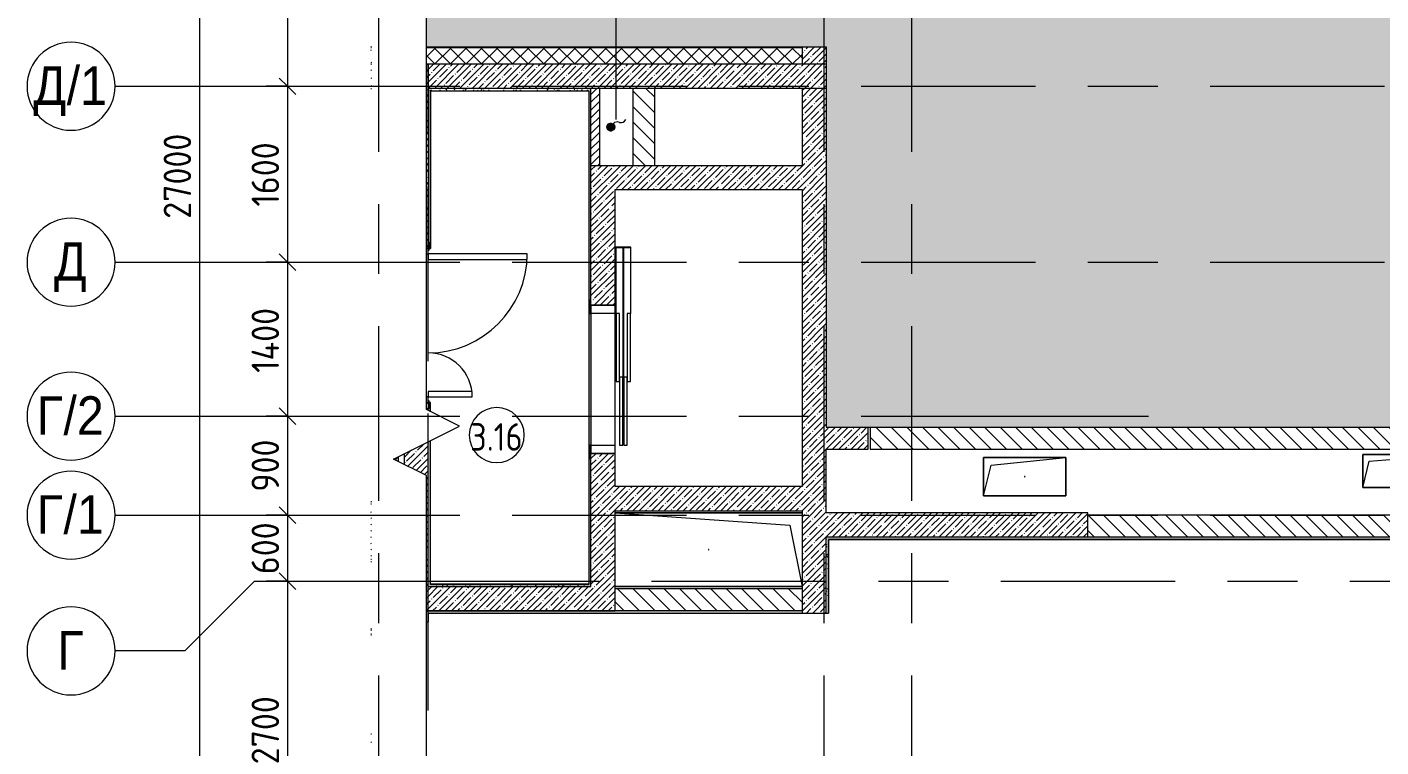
# Model space of a CAD drawing. Header units: millimetres. Extents: x 35111 to 235598, y -8553 to 29000.
# Drawn here: x 35111 to 47425, y 8992 to 15538 of the extents above; entities that cross this region are included whole.
import ezdxf

# ---------------------------------------------------------------- set-up
doc = ezdxf.new("R2010")
doc.units = ezdxf.units.MM
doc.linetypes.add('Осевая', pattern=[3175, 635, -476.25, 1587.5, -476.25])
for name, color, linetype, lineweight in [('A-ANNO-DIMS', 7, 'Continuous', 9), ('A-ANNO-DIMS-100', 7, 'Continuous', 9), ('A-AREA-IDEN', 7, 'Continuous', 9), ('A-DETL', 7, 'Continuous', 9), ('A-DETL-GENF', 7, 'Continuous', 9), ('A-DOOR', 7, 'Continuous', 9), ('A-DOOR-1', 7, 'Continuous', 13), ('A-DOOR-FRAM', 7, 'Continuous', 13), ('A-GENM', 7, 'Continuous', 9), ('A-WALL', 7, 'Continuous', 9), ('E-ELEC-FIXT-IDEN', 7, 'Continuous', 9), ('I-WALL', 7, 'Continuous', 9), ('S-COLS', 7, 'Continuous', 9), ('Оси', 7, 'Continuous', 9), ('Оси-1', 7, 'Continuous', 20), ('Оси-2', 7, 'Осевая', 9), ('Электрические приборы', 7, 'Continuous', 9)]:
    doc.layers.add(name, color=color, linetype=linetype, lineweight=lineweight)
for name, color, linetype, lineweight, true_color in [('A-DETL-GENF-1', 7, 'Continuous', 9, 0xd4d4d4), ('A-WALL-1', 7, 'Continuous', 9, 0x3c3c3c), ('A-WALL-FNSH-1', 7, 'Continuous', 9, 0x3c3c3c)]:
    doc.layers.add(name, color=color, linetype=linetype, lineweight=lineweight, true_color=true_color)
doc.styles.add('Arial', font='arial.ttf', dxfattribs={"width": 0.9, "height": 350})
doc.styles.add('GOST Common', font='GOST_Common.ttf', dxfattribs={"width": 0.9, "height": 250})
doc.styles.add('ISOCPEUR', font='isocpeur.ttf', dxfattribs={"width": 0.9, "height": 250})
doc.dimstyles.new('ISO-2_5_0_9К_БОЛЬШОЙ', dxfattribs={"dimscale": 304.8, "dimtxt": 248.995294, "dimasz": 0.492126, "dimexe": 0.393701, "dimexo": 0.984252, "dimgap": 0, "dimtad": 1, "dimdec": 0, "dimrnd": 10, "dimzin": 0, "dimdsep": 46, "dimtxsty": 'ISOCPEUR', "dimblk1": 'OBLIQUE', "dimblk2": 'OBLIQUE', "dimsah": 1, "dimcen": 0.09, "dimdle": 0.393701, "dimazin": 0, "dimtfac": 1, "dimtdec": 4, "dimtix": 1, "dimtmove": 0, "dimatfit": 3, "dimfxl": 1, "dimtvp": 1, "dimtolj": 1, "dimtzin": 0, "dimarcsym": 2})
doc.dimstyles.new('ISO-2_5_0_9К_БОЛЬШОЙ_1', dxfattribs={"dimscale": 304.8, "dimtxt": 248.995294, "dimasz": 0.492126, "dimexe": 0.393701, "dimexo": 0.984252, "dimgap": 0, "dimtad": 1, "dimdec": 0, "dimrnd": 10, "dimzin": 0, "dimdsep": 46, "dimtxsty": 'ISOCPEUR', "dimblk1": 'OBLIQUE', "dimblk2": 'OBLIQUE', "dimsah": 1, "dimcen": 0.09, "dimdle": 0.393701, "dimazin": 0, "dimtfac": 1, "dimtdec": 4, "dimtix": 1, "dimtmove": 2, "dimatfit": 3, "dimfxl": 1, "dimtvp": 1, "dimtolj": 1, "dimtzin": 0, "dimarcsym": 2})
pattern_1 = [(45, (0, 0), (-70.71068, 70.71068), []), (135, (0, 0), (-70.71068, -70.71068), [])]
pattern_2 = [(135, (0, 0), (-70.71068, -70.71068), [])]
pattern_3 = [(45, (0, 0), (-57.02463, 57.02463), []), (45, (57.025, 0), (-57.02463, 57.02463), [100.806, -20.161, 3.353, -16.808])]
pattern_4 = [(0, (0, 0), (121.92, 30.48), [10.058, -81.382, 10.058, -81.382, -487.68]), (0, (0, 0), (121.92, 30.48), [-182.88, 10.058, -172.822, 10.058, -81.382, -213.36]), (0, (0, 0), (121.92, 30.48), [-457.2, 10.058, -50.902, 10.058, -142.342]), (120, (45.72, 15.24), (-87.356454, 90.345817), [10.058, -81.382, 10.058, -81.382, -487.68]), (120, (45.72, 15.24), (-87.356454, 90.345817), [-182.88, 10.058, -172.822, 10.058, -81.382, -213.36]), (120, (45.72, 15.24), (-87.356454, 90.345817), [-457.2, 10.058, -50.902, 10.058, -142.342]), (240, (60.96, 76.2), (-34.563546, -120.825817), [10.058, -81.382, 10.058, -81.382, -487.68]), (240, (60.96, 76.2), (-34.563546, -120.825817), [-182.88, 10.058, -172.822, 10.058, -81.382, -213.36]), (240, (60.96, 76.2), (-34.563546, -120.825817), [-457.2, 10.058, -50.902, 10.058, -142.342])]

# ---------------------------------------------------------------- blocks, each defined once
blk = doc.blocks.new('110_Дверь_СКБ_2Ст - Д-2 1450x2100h_Лестничная клетка EIS60-31576737-План размещения напольных электротехнических лючков и розеток 3 этажа в осях 12-23')
at = {"layer": 'A-DOOR'}
for centre, radius, start, end in [((-638, 110), 900, 0, 90), ((662, 110), 400, 90, 180)]:
    blk.add_arc(centre, radius, start, end, dxfattribs=at)
at = {"layer": 'A-DOOR-1'}
for p, q in [((-638, 1010), (-638, 110)), ((-588, 1010), (-638, 1010)), ((-588, 110), (-588, 1010)), ((662, 510), (612, 510)), ((612, 510), (612, 110)), ((662, 110), (662, 510)), ((-638, 110), (-588, 110)), ((612, 110), (662, 110))]:
    blk.add_line(p, q, dxfattribs=at)
at = {"layer": 'A-DOOR-FRAM'}
for p, q in [((-672, 118), (-742, 118)), ((-742, 118), (-742, 110)), ((-742, 110), (-672, 110)), ((-638, 110), (-688, 110)), ((-688, 110), (-688, 93)), ((-672, 110), (-672, 118)), ((-638, 93), (-638, 110)), ((662, 110), (662, 93)), ((712, 110), (662, 110)), ((768, 118), (698, 118)), ((698, 118), (698, 110)), ((698, 110), (768, 110)), ((712, 93), (712, 110)), ((768, 110), (768, 118))]:
    blk.add_line(p, q, dxfattribs=at)
blk = doc.blocks.new('GM_Отверстие прямоугольное _в плите_ - Отверстие-21989121-План размещения напольных электротехнических лючков и розеток 3 этажа в осях 12-23')
at = {"layer": 'A-GENM'}
for p, q in [((-375, -175), (-375, 175)), ((-375, 175), (375, 175)), ((375, 175), (-375, 175)), ((-375, 175), (-375, -175)), ((-305, 105), (375, 175)), ((375, 175), (375, -175)), ((375, -175), (375, 175)), ((-375, -175), (-305, 105)), ((375, -175), (-375, -175)), ((-375, -175), (375, -175))]:
    blk.add_line(p, q, dxfattribs=at)
for start, end in [(360, 180), (180, 360)]:
    blk.add_arc((0, 0), 2.5, start, end, dxfattribs=at)
blk = doc.blocks.new('GM_Отверстие прямоугольное _в плите_ - Отверстие-21606279-План размещения напольных электротехнических лючков и розеток 3 этажа в осях 12-23')
at = {"layer": 'A-GENM'}
for p, q in [((-375, -150), (-375, 150)), ((-375, 150), (375, 150)), ((375, 150), (-375, 150)), ((-375, 150), (-375, -150)), ((-315, 90), (375, 150)), ((375, 150), (375, -150)), ((375, -150), (375, 150)), ((-375, -150), (-315, 90)), ((375, -150), (-375, -150)), ((-375, -150), (375, -150))]:
    blk.add_line(p, q, dxfattribs=at)
for start, end in [(360, 180), (180, 360)]:
    blk.add_arc((0, 0), 2.5, start, end, dxfattribs=at)
blk = doc.blocks.new('BSC_Колонна _Прямоугольная - 500х500-V58-План размещения напольных электротехнических лючков и розеток 3 этажа в осях 12-23')
at = {"layer": 'S-COLS'}
h = blk.add_hatch(dxfattribs=at)
h.set_pattern_fill('FP_60', color=256, style=0, pattern_type=2)
h.set_pattern_definition([(45, (-38240, -10950), (-57.02463, 57.02463), []), (45, (-38182.975, -10950), (-57.02463, 57.02463), [100.806, -20.161, 3.353, -16.808])])
h.paths.add_polyline_path([(3, -250), (3, 250), (-2, 250), (-2, -250)])
for p, q in [((3, 250), (-2, 250)), ((-2, -250), (3, -250))]:
    blk.add_line(p, q, dxfattribs=at)
blk = doc.blocks.new('DOR_Дверь лифта - 1350х2050h-19118285-План размещения напольных электротехнических лючков и розеток 3 этажа в осях 12-23')
at = {"layer": 'A-DOOR'}
for p, q in [((600, 110), (-600, 110)), ((-600, 110), (-600, -110)), ((600, -110), (600, 110)), ((-600, -110), (600, -110)), ((-20, -120), (-20, -150)), ((600, -120), (-20, -120)), ((600, -150), (600, -120)), ((-600, -150), (-600, -180)), ((20, -150), (-600, -150)), ((-600, -180), (20, -180)), ((-600, -190), (-600, -220)), ((20, -190), (-600, -190)), ((-600, -220), (20, -220)), ((-20, -150), (600, -150)), ((-20, -220), (-20, -250)), ((600, -220), (-20, -220)), ((20, -180), (20, -150)), ((20, -220), (20, -190)), ((600, -250), (600, -220)), ((-20, -250), (600, -250))]:
    blk.add_line(p, q, dxfattribs=at)
at = {"layer": 'A-DOOR-1'}
for p, q in [((-600, 125), (-720, 125)), ((-720, 125), (-720, 110)), ((-600, 110), (-600, 125)), ((720, 125), (600, 125)), ((600, 125), (600, 110)), ((720, 110), (720, 125)), ((-720, 110), (-600, 110)), ((-675, 110), (-675, -110)), ((-600, 110), (-675, 110)), ((675, 110), (600, 110)), ((600, 110), (720, 110)), ((675, -110), (675, 110)), ((-675, -110), (-600, -110)), ((600, -110), (675, -110))]:
    blk.add_line(p, q, dxfattribs=at)
at = {"layer": 'A-DOOR-FRAM'}
for p, q in [((600, -117), (600, -120)), ((1203, -117), (600, -117)), ((600, -120), (1200, -120)), ((1200, -120), (1200, -180)), ((1203, -183), (1203, -117)), ((1200, -180), (20, -180)), ((20, -180), (20, -183)), ((20, -183), (1203, -183)), ((1203, -187), (20, -187)), ((20, -187), (20, -190)), ((20, -190), (1200, -190)), ((1200, -190), (1200, -250)), ((1203, -253), (1203, -187)), ((600, -250), (600, -253)), ((1200, -250), (600, -250)), ((600, -253), (1203, -253))]:
    blk.add_line(p, q, dxfattribs=at)
blk = doc.blocks.new('GM_Отверстие прямоугольное _в плите_ - Отверстие-24275140-План размещения напольных электротехнических лючков и розеток 3 этажа в осях 12-23')
at = {"layer": 'A-GENM'}
for p, q in [((-335, -850), (-335, 850)), ((-335, 850), (-335, -850)), ((-223, 738), (335, 850)), ((335, 850), (335, -850)), ((335, -850), (335, 850)), ((-335, -850), (-223, 738))]:
    blk.add_line(p, q, dxfattribs=at)
for start, end in [(360, 180), (180, 360)]:
    blk.add_arc((0, 0), 2.5, start, end, dxfattribs=at)
blk = doc.blocks.new('Блок Розеток и Выключателей - Блок Розеток и Выключателей_SK3-27368973-План размещения напольных электротехнических лючков и розеток 3 этажа в осях 12-23')
at = {"layer": 'A-DETL-GENF'}
for p, q in [((-34, -93), (-34, -107)), ((-31, -88), (-31, -112)), ((-29, -83), (-29, -117)), ((-26, -81), (-26, -119)), ((-24, -78), (-24, -122)), ((-22, -76), (-22, -124)), ((-19, -74), (-19, -126)), ((-17, -71), (-17, -129)), ((-14, -71), (-14, -129)), ((-12, -69), (-12, -131)), ((-10, -69), (-10, -131)), ((-7, -66), (-7, -134)), ((-5, -66), (-5, -134)), ((-2, -66), (-2, -134)), ((0, -66), (0, -134)), ((2, -66), (2, -134)), ((5, -66), (5, -134)), ((7, -66), (7, -134)), ((10, -69), (10, -131)), ((12, -69), (12, -131)), ((14, -71), (14, -129)), ((17, -71), (17, -129)), ((19, -74), (19, -126)), ((22, -76), (22, -124)), ((24, -78), (24, -122)), ((26, -81), (26, -119)), ((29, -83), (29, -117)), ((31, -88), (31, -112)), ((34, -93), (34, -107))]:
    blk.add_line(p, q, dxfattribs=at)
blk.add_circle((0, -100), 36, dxfattribs=at)
for centre, radius, start, end in [((-2, -158), 48.1, 332.5065, 49.9886), ((91, -190), 51.5, 168.6656, 243.8652)]:
    blk.add_arc(centre, radius, start, end, dxfattribs=at)
blk = doc.blocks.new('Дверь_Витражная_остекление_ - ДВН_ДАО_Главный вход_1800 в свету 5-32258809-План размещения напольных электротехнических лючков и розеток 3 этажа в осях 12-23')
at = {"layer": 'A-DETL-GENF'}
for p, q in [((-993, -298), (-993, -293)), ((-993, -293), (-993, -298)), ((-983, -298), (-983, -293)), ((-948, -298), (-948, -293)), ((-948, -298), (-948, -293)), ((-939, -298), (-939, -293)), ((989, -298), (989, -293)), ((998, -298), (998, -293)), ((998, -293), (998, -298)), ((1033, -298), (1033, -293)), ((1043, -298), (1043, -293)), ((1043, -298), (1043, -293))]:
    blk.add_line(p, q, dxfattribs=at)
at = {"layer": 'A-DOOR'}
for p, q in [((-993, -298), (-993, -293)), ((993, -298), (993, -293))]:
    blk.add_line(p, q, dxfattribs=at)
for centre, start, end in [((-993, -20), 343.7256, 343.9952), ((993, -20), 196.0048, 196.2744)]:
    blk.add_arc(centre, 993, start, end, dxfattribs=at)
blk = doc.blocks.new('DET_L_Линия разрыва - М100-30654842-План размещения напольных электротехнических лючков и розеток 3 этажа в осях 12-23')
at = {"layer": 'A-DETL-GENF'}
for p, q in [((11890, 300), (11740, 0)), ((12190, -300), (11890, 300)), ((11740, 0), (0, 0)), ((12340, 0), (12190, -300)), ((24074, 0), (12340, 0))]:
    blk.add_line(p, q, dxfattribs=at)
blk = doc.blocks.new('Ось сетки - D8-29747960-План размещения напольных электротехнических лючков и розеток 3 этажа в осях 12-23')
at = {"layer": 'Оси-1'}
for start, end in [(360, 180), (180, 360)]:
    blk.add_arc((0, 0), 4, start, end, dxfattribs=at)
blk = doc.blocks.new('Марка_Помещения - Номер-25198446-План размещения напольных электротехнических лючков и розеток 3 этажа в осях 12-23')
at = {"layer": 'A-AREA-IDEN'}
for start, end in [(360, 180), (180, 360)]:
    blk.add_arc((0, 0), 2.5, start, end, dxfattribs=at)
blk = doc.blocks.new('DIMBLOCK27-План размещения напольных электротехнических лючков и розеток 3 этажа в осях 12-23')
at = {"layer": 'A-ANNO-DIMS-100'}
for p, q in [((37285, 17000), (37599, 17000)), ((37479, 17000), (37285, 17000)), ((37479, 17000), (37479, 15000)), ((37285, 15000), (37599, 15000)), ((37479, 15000), (37285, 15000))]:
    blk.add_line(p, q, dxfattribs=at)
at = {"layer": 'A-ANNO-DIMS-100', "lineweight": 20}
for p, q in [((37479, 17000), (37404, 17075)), ((37479, 17000), (37554, 16925)), ((37479, 15000), (37404, 15075)), ((37479, 15000), (37554, 14925))]:
    blk.add_line(p, q, dxfattribs=at)
at = {"layer": 'A-ANNO-DIMS-100', "color": 0, "insert": (37153, 15684), "char_height": 250, "width": 758.48, "attachment_point": 1, "rotation": 90, "line_spacing_factor": 1.149209, "style": 'ISOCPEUR'}
blk.add_mtext('2000', dxfattribs=at)
blk = doc.blocks.new('_Oblique')
at = {"color": 0, "linetype": 'ByBlock', "lineweight": -2}
blk.add_line((-0.5, -0.5), (0.5, 0.5), dxfattribs=at)
blk = doc.blocks.new('DIMBLOCK28-План размещения напольных электротехнических лючков и розеток 3 этажа в осях 12-23')
at = {"layer": 'A-ANNO-DIMS-100', "lineweight": 20}
for p, q in [((37479, 15000), (37404, 15075)), ((37479, 15000), (37554, 14925)), ((37479, 13400), (37404, 13475)), ((37479, 13400), (37554, 13325))]:
    blk.add_line(p, q, dxfattribs=at)
at = {"layer": 'A-ANNO-DIMS-100'}
for p, q in [((37285, 15000), (37599, 15000)), ((37479, 15000), (37285, 15000)), ((37479, 15000), (37479, 13400)), ((37285, 13400), (37599, 13400)), ((37479, 13400), (37285, 13400))]:
    blk.add_line(p, q, dxfattribs=at)
at = {"layer": 'A-ANNO-DIMS-100', "color": 0, "insert": (37153, 13906), "char_height": 250, "width": 706.76, "attachment_point": 1, "rotation": 90, "line_spacing_factor": 1.149209, "style": 'ISOCPEUR'}
blk.add_mtext('1600', dxfattribs=at)
blk = doc.blocks.new('DIMBLOCK29-План размещения напольных электротехнических лючков и розеток 3 этажа в осях 12-23')
at = {"layer": 'A-ANNO-DIMS-100', "lineweight": 20}
for p, q in [((37479, 13400), (37404, 13475)), ((37479, 13400), (37554, 13325)), ((37479, 12000), (37404, 12075)), ((37479, 12000), (37554, 11925))]:
    blk.add_line(p, q, dxfattribs=at)
at = {"layer": 'A-ANNO-DIMS-100'}
for p, q in [((37285, 13400), (37599, 13400)), ((37479, 13400), (37285, 13400)), ((37479, 13400), (37479, 12000)), ((37285, 12000), (37599, 12000)), ((37479, 12000), (37285, 12000))]:
    blk.add_line(p, q, dxfattribs=at)
at = {"layer": 'A-ANNO-DIMS-100', "color": 0, "insert": (37153, 12394), "char_height": 250, "width": 735.49, "attachment_point": 1, "rotation": 90, "line_spacing_factor": 1.149209, "style": 'ISOCPEUR'}
blk.add_mtext('1400', dxfattribs=at)
blk = doc.blocks.new('DIMBLOCK30-План размещения напольных электротехнических лючков и розеток 3 этажа в осях 12-23')
at = {"layer": 'A-ANNO-DIMS-100', "lineweight": 20}
for p, q in [((37479, 12000), (37404, 12075)), ((37479, 12000), (37554, 11925)), ((37479, 11100), (37404, 11175)), ((37479, 11100), (37554, 11025))]:
    blk.add_line(p, q, dxfattribs=at)
at = {"layer": 'A-ANNO-DIMS-100'}
for p, q in [((37285, 12000), (37599, 12000)), ((37479, 12000), (37285, 12000)), ((37479, 12000), (37479, 11100)), ((37285, 11100), (37599, 11100)), ((37479, 11100), (37285, 11100))]:
    blk.add_line(p, q, dxfattribs=at)
at = {"layer": 'A-ANNO-DIMS-100', "color": 0, "insert": (37153, 11313), "char_height": 250, "width": 568.86, "attachment_point": 1, "rotation": 90, "line_spacing_factor": 1.149209, "style": 'ISOCPEUR'}
blk.add_mtext('900', dxfattribs=at)
blk = doc.blocks.new('DIMBLOCK31-План размещения напольных электротехнических лючков и розеток 3 этажа в осях 12-23')
at = {"layer": 'A-ANNO-DIMS-100'}
for p, q in [((37285, 11100), (37599, 11100)), ((37479, 11100), (37285, 11100)), ((37479, 11100), (37479, 10500)), ((37285, 10500), (37599, 10500)), ((37479, 10500), (37285, 10500))]:
    blk.add_line(p, q, dxfattribs=at)
at = {"layer": 'A-ANNO-DIMS-100', "lineweight": 20}
for p, q in [((37479, 11100), (37404, 11175)), ((37479, 11100), (37554, 11025)), ((37479, 10500), (37404, 10575)), ((37479, 10500), (37554, 10425))]:
    blk.add_line(p, q, dxfattribs=at)
at = {"layer": 'A-ANNO-DIMS-100', "color": 0, "insert": (37153, 10563), "char_height": 250, "width": 568.86, "attachment_point": 1, "rotation": 90, "line_spacing_factor": 1.149209, "style": 'ISOCPEUR'}
blk.add_mtext('600', dxfattribs=at)
blk = doc.blocks.new('DIMBLOCK32-План размещения напольных электротехнических лючков и розеток 3 этажа в осях 12-23')
at = {"layer": 'A-ANNO-DIMS-100'}
for p, q in [((37285, 10500), (37599, 10500)), ((37479, 10500), (37285, 10500)), ((37479, 10500), (37479, 7800)), ((37285, 7800), (37599, 7800)), ((37479, 7800), (37285, 7800))]:
    blk.add_line(p, q, dxfattribs=at)
at = {"layer": 'A-ANNO-DIMS-100', "lineweight": 20}
for p, q in [((37479, 10500), (37404, 10575)), ((37479, 10500), (37554, 10425)), ((37479, 7800), (37404, 7875)), ((37479, 7800), (37554, 7725))]:
    blk.add_line(p, q, dxfattribs=at)
at = {"layer": 'A-ANNO-DIMS-100', "color": 0, "insert": (37153, 8834), "char_height": 250, "width": 758.48, "attachment_point": 1, "rotation": 90, "line_spacing_factor": 1.149209, "style": 'ISOCPEUR'}
blk.add_mtext('2700', dxfattribs=at)
blk = doc.blocks.new('DIMBLOCK35-План размещения напольных электротехнических лючков и розеток 3 этажа в осях 12-23')
at = {"layer": 'A-ANNO-DIMS-100'}
for p, q in [((36679, 27120), (36679, -120)), ((36485, 27000), (36799, 27000)), ((36679, 27000), (36485, 27000)), ((36485, 0), (36799, 0)), ((36679, 0), (36485, 0))]:
    blk.add_line(p, q, dxfattribs=at)
at = {"layer": 'A-ANNO-DIMS-100', "lineweight": 20}
for p, q in [((36679, 27000), (36604, 27075)), ((36679, 27000), (36754, 26925)), ((36679, 0), (36604, 75)), ((36679, 0), (36754, -75))]:
    blk.add_line(p, q, dxfattribs=at)
at = {"layer": 'A-ANNO-DIMS-100', "color": 0, "insert": (36353, 13795), "char_height": 250, "width": 948.1, "attachment_point": 1, "rotation": 90, "line_spacing_factor": 1.149209, "style": 'ISOCPEUR'}
blk.add_mtext('27000', dxfattribs=at)

msp = doc.modelspace()

# ---------------------------------------------------------------- hatches: boundary and pattern name
at = {"layer": 'A-DETL-GENF-1'}
h = msp.add_hatch(color=256, dxfattribs=at)
h.paths.add_polyline_path([(79002.7, -258), (84826.2, -258), (84826.2, 3300), (75858, 3300), (75858, -258), (76090.9, -258)])
h.paths.add_polyline_path([(66560, 11900), (66560, 27358), (41910, 27358), (41910, 23858), (38510, 23858), (38510, 23799.7), (38742.7, 23799.7), (38742.7, 15358), (42380, 15358), (42380, 11900), (64444, 11900)])
h.paths.add_polyline_path([(81914.4, 15650), (84500.7, 15650), (84500.7, 18590), (74040, 18590), (74040, 15650), (79002.7, 15650)])
at = {"layer": 'A-WALL'}
h = msp.add_hatch(dxfattribs=at)
h.set_pattern_fill('FP_20', color=256, style=0, pattern_type=2)
h.set_pattern_definition(pattern_1)
h.paths.add_polyline_path([(42160, 15200), (42160, 15350), (38742.7, 15350), (38742.7, 15200), (41150, 15200)])
h.paths.add_polyline_path([(38238.2, 15200), (38242.7, 15200), (38242.7, 15350), (38238.2, 15350), (38238.2, 15215.6)])
h = msp.add_hatch(dxfattribs=at)
h.set_pattern_fill('FP_20', color=256, style=0, pattern_type=2)
h.set_pattern_definition(pattern_1)
h.paths.add_polyline_path([(42060, 15350), (42060, 15358), (42010, 15358), (42010.1, 15350)])
h = msp.add_hatch(dxfattribs=at)
h.set_pattern_fill('FP_20', color=256, style=0, pattern_type=2)
h.set_pattern_definition(pattern_1)
h.paths.add_polyline_path([(42160, 15350), (42160, 15358), (42060, 15358), (42060, 15350)])
h = msp.add_hatch(dxfattribs=at)
h.set_pattern_fill('FP_19', color=256, style=0, pattern_type=2)
h.set_pattern_definition([(135, (0, 0), (-35.35534, -35.35534), [])])
h.paths.add_polyline_path([(38242.7, 15000), (38242.7, 15200), (38238.2, 15200), (38238.2, 15000)])
at = {"layer": 'I-WALL'}
h = msp.add_hatch(dxfattribs=at)
h.set_pattern_fill('FP_17', color=256, style=0, pattern_type=2)
h.set_pattern_definition(pattern_3)
h.paths.add_polyline_path([(42380, 15200), (42380, 15358), (42160, 15358), (42160, 15200)])
h = msp.add_hatch(dxfattribs=at)
h.set_pattern_fill('FP_17', color=256, style=0, pattern_type=2)
h.set_pattern_definition(pattern_3)
h.paths.add_polyline_path([(38742.7, 10230), (38760, 10230), (38760, 11768.5), (38540, 11658.5), (38540, 11561.2), (38742.7, 11459.9), (38742.7, 10259.2)])
h.paths.add_polyline_path([(38760, 12051.2), (38760, 12125), (38742.7, 12125), (38742.7, 12059.9), (38749.4, 12056.5)])
h.paths.add_polyline_path([(38760, 13525), (38760, 15200), (38742.7, 15200), (38742.7, 13525)])
h = msp.add_hatch(dxfattribs=at)
h.set_pattern_fill('FP_17', color=256, style=0, pattern_type=2)
h.set_pattern_definition(pattern_3)
h.paths.add_polyline_path([(40620, 14980), (42380, 14980), (42380, 15200), (38760, 15200), (38760, 14980), (40320, 14980)])
h = msp.add_hatch(dxfattribs=at)
h.set_pattern_fill('FP_71', color=256, style=0, pattern_type=2)
h.set_pattern_definition(pattern_4)
h.paths.add_polyline_path([(38242.7, 14980), (38242.7, 15000), (38238.2, 15000), (38238.2, 14980)])
h = msp.add_hatch(dxfattribs=at)
h.set_pattern_fill('FP_71', color=256, style=0, pattern_type=2)
h.set_pattern_definition(pattern_4)
h.paths.add_polyline_path([(40220, 14960), (40220, 14980), (38760, 14980), (38760, 14960), (39694.1, 14960)])
h = msp.add_hatch(dxfattribs=at)
h.set_pattern_fill('FP_71', color=256, style=0, pattern_type=2)
h.set_pattern_definition(pattern_4)
h.paths.add_polyline_path([(38760, 10450), (38780, 10450), (38780, 11778.5), (38760, 11768.5), (38760, 10958.6)])
h.paths.add_polyline_path([(38780, 12041.2), (38780, 12125), (38768, 12125), (38768, 12070), (38760, 12070), (38760.9, 12050.7), (38768, 12047.2)])
h.paths.add_polyline_path([(38768, 13525), (38780, 13525), (38780, 14960), (38760, 14960), (38760.8, 13580), (38768, 13580), (38768, 13533)])
h = msp.add_hatch(dxfattribs=at)
h.set_pattern_fill('FP_71', color=256, style=0, pattern_type=2)
h.set_pattern_definition(pattern_4)
h.paths.add_polyline_path([(40240, 10450), (40240, 14980), (40220, 14980), (40220, 10450)])
h = msp.add_hatch(dxfattribs=at)
h.set_pattern_fill('FP_34', color=256, style=0, pattern_type=2)
h.set_pattern_definition([(45, (0, 0), (-35.35534, 35.35534), [])])
h.paths.add_polyline_path([(40320, 14280), (40320, 14980), (40240, 14980), (40240, 14280)])
h = msp.add_hatch(dxfattribs=at)
h.set_pattern_fill('FP_21', color=256, style=0, pattern_type=2)
h.set_pattern_definition(pattern_2)
h.paths.add_polyline_path([(40820, 14280), (40820, 14980), (40620, 14980), (40620, 14280)])
h = msp.add_hatch(dxfattribs=at)
h.set_pattern_fill('FP_17', color=256, style=0, pattern_type=2)
h.set_pattern_definition(pattern_3)
h.paths.add_polyline_path([(42380, 10210), (42380, 11700), (42160, 11700), (42160, 10210)])
h.paths.add_polyline_path([(42160, 12300), (42380, 12300), (42380, 14980), (42160, 14980), (42160, 13550.7)])
h = msp.add_hatch(dxfattribs=at)
h.set_pattern_fill('FP_17', color=256, style=0, pattern_type=2)
h.set_pattern_definition(pattern_3)
h.paths.add_polyline_path([(40460, 10230), (40460, 11660), (40240, 11660), (40240, 10230)])
h.paths.add_polyline_path([(40460, 13010), (40460, 14280), (40240, 14280), (40240, 13010)])
h = msp.add_hatch(dxfattribs=at)
h.set_pattern_fill('FP_17', color=256, style=0, pattern_type=2)
h.set_pattern_definition(pattern_3)
h.paths.add_polyline_path([(42160, 14060), (42160, 14280), (40460, 14280), (40460, 14060), (41150, 14060)])
h = msp.add_hatch(dxfattribs=at)
h.set_pattern_fill('FP_21', color=256, style=0, pattern_type=2)
h.set_pattern_definition(pattern_2)
h.paths.add_polyline_path([(51710, 11700), (51710, 11900), (48760, 11900), (48760, 11700), (49885.2, 11700)])
h.paths.add_polyline_path([(48160, 11700), (48160, 11900), (42780, 11900), (42780, 11700), (44061.7, 11700)])
h = msp.add_hatch(dxfattribs=at)
h.set_pattern_fill('FP_17', color=256, style=0, pattern_type=2)
h.set_pattern_definition(pattern_3)
h.paths.add_polyline_path([(38490, 11586.2), (38490, 11633.5), (38442.7, 11609.9)])
h = msp.add_hatch(dxfattribs=at)
h.set_pattern_fill('FP_17', color=256, style=0, pattern_type=2)
h.set_pattern_definition(pattern_3)
h.paths.add_polyline_path([(42160, 11140), (42160, 11360), (40460, 11360), (40460, 11140), (41150, 11140)])
h = msp.add_hatch(dxfattribs=at)
h.set_pattern_fill('FP_71', color=256, style=0, pattern_type=2)
h.set_pattern_definition(pattern_4)
h.paths.add_polyline_path([(38242.7, 11200), (38242.7, 11220), (38238.2, 11219.2), (38238.2, 11200)])
h = msp.add_hatch(dxfattribs=at)
h.set_pattern_fill('FP_17', color=256, style=0, pattern_type=2)
h.set_pattern_definition(pattern_3)
h.paths.add_polyline_path([(44760, 10900), (44760, 11120), (42380, 11120), (42380, 10900), (44061.7, 10900)])
h = msp.add_hatch(dxfattribs=at)
h.set_pattern_fill('FP_21', color=256, style=0, pattern_type=2)
h.set_pattern_definition(pattern_2)
h.paths.add_polyline_path([(61160, 10900), (61160, 11100), (59340, 11100), (59340, 10900), (60076.3, 10900)])
h.paths.add_polyline_path([(58387.8, 10900), (58387.8, 11100), (58207.8, 11100), (58207.8, 10900)])
h.paths.add_polyline_path([(57507.8, 10900), (57507.8, 11100), (57327.8, 11100), (57327.8, 10900)])
h.paths.add_polyline_path([(59140, 10900), (59140, 11100), (59087.8, 11100), (59087.8, 10900)])
h.paths.add_polyline_path([(56627.8, 10900), (56627.8, 11100), (56447.8, 11100), (56447.8, 10900)])
h.paths.add_polyline_path([(55500, 10900), (55500, 11100), (51910, 11100), (51910, 10900), (52797, 10900)])
h.paths.add_polyline_path([(55700, 10900), (55747.8, 10900), (55747.8, 11100), (55700, 11100)])
h.paths.add_polyline_path([(51710, 10900), (51710, 11100), (44760, 11100), (44760, 10900), (49885.2, 10900)])
h = msp.add_hatch(dxfattribs=at)
h.set_pattern_fill('FP_71', color=256, style=0, pattern_type=2)
h.set_pattern_definition(pattern_4)
h.paths.add_polyline_path([(61360, 10880), (61360, 10900), (59087.8, 10900), (59087.8, 10880), (60076.3, 10880)])
h.paths.add_polyline_path([(58387.8, 10880), (58387.8, 10900), (58207.8, 10900), (58207.8, 10880)])
h.paths.add_polyline_path([(57327.8, 10880), (57507.8, 10880), (57507.8, 10900), (57327.8, 10900)])
h.paths.add_polyline_path([(56447.8, 10880), (56627.8, 10880), (56627.8, 10900), (56447.8, 10900)])
h.paths.add_polyline_path([(55747.8, 10880), (55747.8, 10900), (42380, 10900), (42380, 10880), (55708.7, 10880)])
h = msp.add_hatch(dxfattribs=at)
h.set_pattern_fill('FP_71', color=256, style=0, pattern_type=2)
h.set_pattern_definition(pattern_4)
h.paths.add_polyline_path([(42400, 10210), (42400, 10880), (42380, 10880), (42380, 10210)])
h = msp.add_hatch(dxfattribs=at)
h.set_pattern_fill('FP_71', color=256, style=0, pattern_type=2)
h.set_pattern_definition(pattern_4)
h.paths.add_polyline_path([(38242.7, 10680), (38242.7, 10700), (38238.2, 10700), (38238.2, 10680)])
h = msp.add_hatch(dxfattribs=at)
h.set_pattern_fill('FP_71', color=256, style=0, pattern_type=2)
h.set_pattern_definition(pattern_4)
h.paths.add_polyline_path([(40220, 10450), (40220, 10470), (38780, 10470), (38780, 10450), (39694.1, 10450)])
h = msp.add_hatch(dxfattribs=at)
h.set_pattern_fill('FP_17', color=256, style=0, pattern_type=2)
h.set_pattern_definition(pattern_3)
h.paths.add_polyline_path([(40240, 10230), (40240, 10450), (38760, 10450), (38760, 10230), (39694.1, 10230)])
h = msp.add_hatch(dxfattribs=at)
h.set_pattern_fill('FP_21', color=256, style=0, pattern_type=2)
h.set_pattern_definition(pattern_2)
h.paths.add_polyline_path([(42160, 10230), (42160, 10430), (40460, 10430), (40460, 10230), (41150, 10230)])
h = msp.add_hatch(dxfattribs=at)
h.set_pattern_fill('FP_71', color=256, style=0, pattern_type=2)
h.set_pattern_definition(pattern_4)
h.paths.add_polyline_path([(38760, 7900), (38760, 7980), (38742.7, 7980), (38742.7, 7900)])
h.paths.add_polyline_path([(38742.7, 10130), (38760, 10130), (38760, 10230), (38742.7, 10230), (38742.7, 10140.5)])
h = msp.add_hatch(dxfattribs=at)
h.set_pattern_fill('FP_71', color=256, style=0, pattern_type=2)
h.set_pattern_definition(pattern_4)
h.paths.add_polyline_path([(42160, 10210), (42160, 10230), (38760, 10230), (38760, 10210), (41150, 10210)])
at = {"layer": 'S-COLS'}
h = msp.add_hatch(dxfattribs=at)
h.set_pattern_fill('FP_17', color=256, style=0, pattern_type=2)
h.set_pattern_definition(pattern_3)
h.paths.add_polyline_path([(42160, 11700), (42760, 11700), (42760, 11900), (42380, 11900), (42380, 12300), (42160, 12300)])

# ---------------------------------------------------------------- linework, layer by layer
at = {"layer": 'A-DETL'}
for p, q in [((38742.7, 15358), (42010, 15358)), ((42010, 15358), (42380, 15358)), ((42380, 15358), (42380, 11900)), ((42380, 11900), (66560, 11900))]:
    msp.add_line(p, q, dxfattribs=at)
at = {"layer": 'A-WALL'}
for p, q in [((38242.7, 15353), (38238.2, 15353)), ((38242.7, 15350), (38238.2, 15350)), ((41930, 15353), (38742.7, 15353)), ((42160, 15350), (38742.7, 15350)), ((41930, 15358), (41930, 15350)), ((42010, 15358), (42010, 15350)), ((42060, 15358), (42060, 15350)), ((38242.7, 15200), (38238.2, 15200)), ((38760, 15200), (38760, 13580)), ((38238.2, 15000), (38242.7, 15000)), ((38238.2, 14980), (38242.7, 14980)), ((38780, 14960), (40220, 14960)), ((38780, 14960), (38780, 13525)), ((40220, 14960), (40220, 10470)), ((38760, 12051.2), (38760, 12070)), ((38760, 10450), (38760, 11768.5)), ((38242.7, 11220), (38238.2, 11220)), ((42380, 10210), (42380, 10900)), ((55747.8, 10900), (42380, 10900)), ((42400, 10880), (55747.8, 10880)), ((38238.2, 10680), (38242.7, 10680)), ((38780, 10470), (38781, 10470)), ((38760, 10450), (40240, 10450)), ((38760, 10230), (38742.7, 10230)), ((42160, 10230), (42160, 10210))]:
    msp.add_line(p, q, dxfattribs=at)
at = {"layer": 'A-WALL-1'}
for p, q in [((42160, 15358), (42160, 15200)), ((38238.2, 15200), (38242.7, 15200)), ((42160, 15200), (38742.7, 15200)), ((42380, 15200), (38760, 15200)), ((42160, 15200), (42160, 15200)), ((42380, 14980), (38760, 14980)), ((40240, 12935), (40240, 14980)), ((40320, 14280), (40320, 14980)), ((40620, 14980), (40620, 14280)), ((40820, 14280), (40820, 14980)), ((42380, 14980), (42160, 14980)), ((42160, 14980), (42160, 14280)), ((40240, 14280), (42160, 14280)), ((40460, 13010), (40460, 14060)), ((40460, 14060), (42160, 14060)), ((42160, 14060), (42160, 12300)), ((38768, 13525), (38780, 13525)), ((40240, 13010), (40460, 13010)), ((38780, 12125), (38768, 12125)), ((38780, 12041.2), (38780, 12125)), ((42780, 11900), (42780, 11700)), ((38780, 10470), (38780, 11778.5)), ((40240, 10450), (40240, 11735)), ((42160, 11700), (42160, 11360)), ((42380, 11120), (42380, 11700)), ((42780, 11700), (48160, 11700)), ((38490, 11586.2), (38490, 11633.5)), ((38540, 11658.5), (38540, 11561.2)), ((40460, 11660), (40240, 11660)), ((40460, 11360), (40460, 11660)), ((42160, 11360), (40460, 11360)), ((40460, 10230), (40460, 11140)), ((40460, 11140), (42160, 11140)), ((42160, 11140), (42160, 10230)), ((44760, 11120), (42380, 11120)), ((44760, 10900), (44760, 11120)), ((51710, 11100), (44760, 11100)), ((42400, 10879), (42400, 10880)), ((42160, 10430), (40460, 10430)), ((38760, 10230), (40460, 10230)), ((42160, 10230), (38760, 10230)), ((38742.7, 10130), (38760, 10130)), ((38760, 10209), (38760, 10210)), ((38760, 10210), (42400, 10210))]:
    msp.add_line(p, q, dxfattribs=at)
at = {"layer": 'A-WALL-FNSH-1'}
for p, q in [((38242.7, 15358), (38238.2, 15358)), ((38238.2, 14979), (38242.7, 14979)), ((38781, 14959), (40219, 14959)), ((38781, 13525), (38781, 14959)), ((40219, 14959), (40219, 10471)), ((38780, 13525), (38781, 13525)), ((38781, 12125), (38780, 12125)), ((38781, 12040.7), (38781, 12125)), ((38781, 10471), (38781, 11779)), ((38242.7, 11221), (38238.2, 11221)), ((42400, 10879), (42400, 10210)), ((55747.8, 10879), (42400, 10879)), ((42401, 10209), (42401, 10879)), ((38238.2, 10679), (38242.7, 10679)), ((40219, 10471), (38781, 10471)), ((38781, 10470), (40220, 10470)), ((38760, 10209), (38760, 10130)), ((38760, 10130), (38761, 10130)), ((38761, 10209), (42401, 10209)), ((38761, 10130), (38761, 10209))]:
    msp.add_line(p, q, dxfattribs=at)
at = {"layer": 'E-ELEC-FIXT-IDEN'}
msp.add_line((40470.3, 14698), (40470.3, 15676.4), dxfattribs=at)
at = {"layer": 'S-COLS'}
for p, q in [((42160, 12300), (42160, 11700)), ((42760, 11700), (42760, 11900)), ((42380, 11700), (42760, 11700))]:
    msp.add_line(p, q, dxfattribs=at)
at = {"layer": 'Оси'}
for p, q in [((35910.7, 15000), (38410.7, 15000)), ((35910.7, 13400), (38410.7, 13400)), ((35910.7, 12000), (38410.7, 12000)), ((42810, 12000), (45310, 12000)), ((35910.7, 11100), (38410.7, 11100)), ((37180.7, 10500), (36545.7, 9865)), ((37180.7, 10500), (39680.7, 10500)), ((36545.7, 9865), (35910.7, 9865))]:
    msp.add_line(p, q, dxfattribs=at)
at = {"layer": 'Оси-2'}
for p, q in [((38760, 1863.7), (38760, 24850)), ((42360, 593.7), (42360, 24850)), ((43160, 593.7), (43160, 24850)), ((38310, 593.7), (38310, 21277.7)), ((38410.7, 15000), (81650, 15000)), ((38410.7, 13400), (81650, 13400)), ((38410.7, 12000), (42810, 12000)), ((38410.7, 11100), (82250, 11100)), ((39680.7, 10500), (82250, 10500))]:
    msp.add_line(p, q, dxfattribs=at)

# ---------------------------------------------------------------- block references
at = {"layer": 'A-AREA-IDEN', "xscale": 99.99999999999993, "yscale": 99.99999999999993, "zscale": 99.99999999999993}
msp.add_blockref('Марка_Помещения - Номер-25198446-План размещения напольных электротехнических лючков и розеток 3 этажа в осях 12-23', (39382.9, 11827.7), dxfattribs=at)
at = {"layer": 'A-DETL-GENF', "rotation": 270.0000000000003}
msp.add_blockref('DET_L_Линия разрыва - М100-30654842-План размещения напольных электротехнических лючков и розеток 3 этажа в осях 12-23', (38742.7, 23799.7), dxfattribs=at)
at = {"layer": 'A-DOOR'}
for name, p, rotation in [('110_Дверь_СКБ_2Ст - Д-2 1450x2100h_Лестничная клетка EIS60-31576737-План размещения напольных электротехнических лючков и розеток 3 этажа в осях 12-23', (38650, 12837.5), 269.9999999999999), ('DOR_Дверь лифта - 1350х2050h-19118285-План размещения напольных электротехнических лючков и розеток 3 этажа в осях 12-23', (40350, 12335), 90), ('Дверь_Витражная_остекление_ - ДВН_ДАО_Главный вход_1800 в свету 5-32258809-План размещения напольных электротехнических лючков и розеток 3 этажа в осях 12-23', (38536, 9072.5), 269.9999999999999)]:
    msp.add_blockref(name, p, dxfattribs=dict(at, rotation=rotation))
at = {"layer": 'A-GENM'}
for name, p in [('GM_Отверстие прямоугольное _в плите_ - Отверстие-21989121-План размещения напольных электротехнических лючков и розеток 3 этажа в осях 12-23', (44185.7, 11450)), ('GM_Отверстие прямоугольное _в плите_ - Отверстие-21606279-План размещения напольных электротехнических лючков и розеток 3 этажа в осях 12-23', (47635, 11500))]:
    msp.add_blockref(name, p, dxfattribs=at)
at = {"layer": 'A-GENM', "rotation": 269.9999999999999}
msp.add_blockref('GM_Отверстие прямоугольное _в плите_ - Отверстие-24275140-План размещения напольных электротехнических лючков и розеток 3 этажа в осях 12-23', (41310, 10785), dxfattribs=at)
at = {"layer": 'S-COLS'}
msp.add_blockref('BSC_Колонна _Прямоугольная - 500х500-V58-План размещения напольных электротехнических лючков и розеток 3 этажа в осях 12-23', (38240, 10950), dxfattribs=at)
at = {"layer": 'Оси-1', "xscale": 99.99999999999993, "yscale": 99.99999999999993, "zscale": 99.99999999999993, "rotation": 269.9999999999994}
for p in [(35510.7, 15000), (35510.7, 13400), (35510.7, 12000), (35510.7, 11100), (35510.7, 9865)]:
    msp.add_blockref('Ось сетки - D8-29747960-План размещения напольных электротехнических лючков и розеток 3 этажа в осях 12-23', p, dxfattribs=at)
at = {"layer": 'Электрические приборы', "rotation": 89.9999999999999}
msp.add_blockref('Блок Розеток и Выключателей - Блок Розеток и Выключателей_SK3-27368973-План размещения напольных электротехнических лючков и розеток 3 этажа в осях 12-23', (40320, 14629.6), dxfattribs=at)

# ---------------------------------------------------------------- texts
at = {"layer": 'A-AREA-IDEN', "insert": (39141, 11936.3), "char_height": 250, "width": 606.076, "attachment_point": 1, "style": 'GOST Common'}
msp.add_mtext('3.16', dxfattribs=at)
at = {"layer": 'Оси', "char_height": 350, "attachment_point": 1, "style": 'Arial'}
for s, insert, width in [('\\fArial|b0|i0|c204|p34|;\\W.9;Д', (35167.6, 15181), 367.975), ('/1', (35471.2, 15181), 454.557), ('\\fArial|b0|i0|c204|p34|;\\W.9;Д', (35355.2, 13581), 367.975), ('/2', (35441.4, 12181), 454.557), ('\\fArial|b0|i0|c204|p34|;\\W.9;Г', (35197.3, 12181), 295.823), ('\\fArial|b0|i0|c204|p34|;\\W.9;Г', (35197.3, 11281), 295.823), ('/1', (35441.4, 11281), 454.557), ('\\fArial|b0|i0|c204|p34|;\\W.9;Г', (35384.9, 10046), 295.823)]:
    msp.add_mtext(s, dxfattribs=dict(at, insert=insert, width=width))

# ---------------------------------------------------------------- dimensions: what is measured, and where the dimension line sits
at = {"layer": 'A-ANNO-DIMS'}
dim = msp.add_linear_dim(base=(36679.1, 0), p1=(36785.2, 27000), p2=(36785.2, 0), angle=90, dimstyle='ISO-2_5_0_9К_БОЛЬШОЙ_1', override={"dimpost": '<>', "dimfxl": 26999.999823}, dxfattribs=at)
dim.commit()
dim.dimension.update_dxf_attribs({"geometry": 'DIMBLOCK35-План размещения напольных электротехнических лючков и розеток 3 этажа в осях 12-23', "text_midpoint": (36519.2, 14269.3), "dimtype": 160, "text_rotation": 90})
for base, p1, p2, override, picture, middle in [((37479.1, 15000), (37585.2, 17000), (37585.2, 15000), {"dimpost": '<>', "dimfxl": 2000.000075}, 'DIMBLOCK27-План размещения напольных электротехнических лючков и розеток 3 этажа в осях 12-23', (37354.1, 16000)), ((37479.1, 13400), (37585.2, 15000), (37585.2, 13400), {"dimpost": '<>', "dimfxl": 1600}, 'DIMBLOCK28-План размещения напольных электротехнических лючков и розеток 3 этажа в осях 12-23', (37354.1, 14200)), ((37479.1, 12000), (37585.2, 13400), (37585.2, 12000), {"dimpost": '<>', "dimfxl": 1399.999995}, 'DIMBLOCK29-План размещения напольных электротехнических лючков и розеток 3 этажа в осях 12-23', (37354.1, 12700)), ((37479.1, 11100), (37585.2, 12000), (37585.2, 11100), {"dimpost": '<>', "dimfxl": 900}, 'DIMBLOCK30-План размещения напольных электротехнических лючков и розеток 3 этажа в осях 12-23', (37354.1, 11550)), ((37479.1, 10500), (37585.2, 11100), (37585.2, 10500), {"dimpost": '<>', "dimfxl": 600}, 'DIMBLOCK31-План размещения напольных электротехнических лючков и розеток 3 этажа в осях 12-23', (37354.1, 10800)), ((37479.1, 7800), (37585.2, 10500), (37585.2, 7800), {"dimpost": '<>', "dimfxl": 2700}, 'DIMBLOCK32-План размещения напольных электротехнических лючков и розеток 3 этажа в осях 12-23', (37354.1, 9150))]:
    dim = msp.add_linear_dim(base=base, p1=p1, p2=p2, angle=90, dimstyle='ISO-2_5_0_9К_БОЛЬШОЙ', override=override, dxfattribs=at)
    dim.commit()
    dim.dimension.update_dxf_attribs({"geometry": picture, "text_midpoint": middle})

doc.saveas('drawing.dxf')
